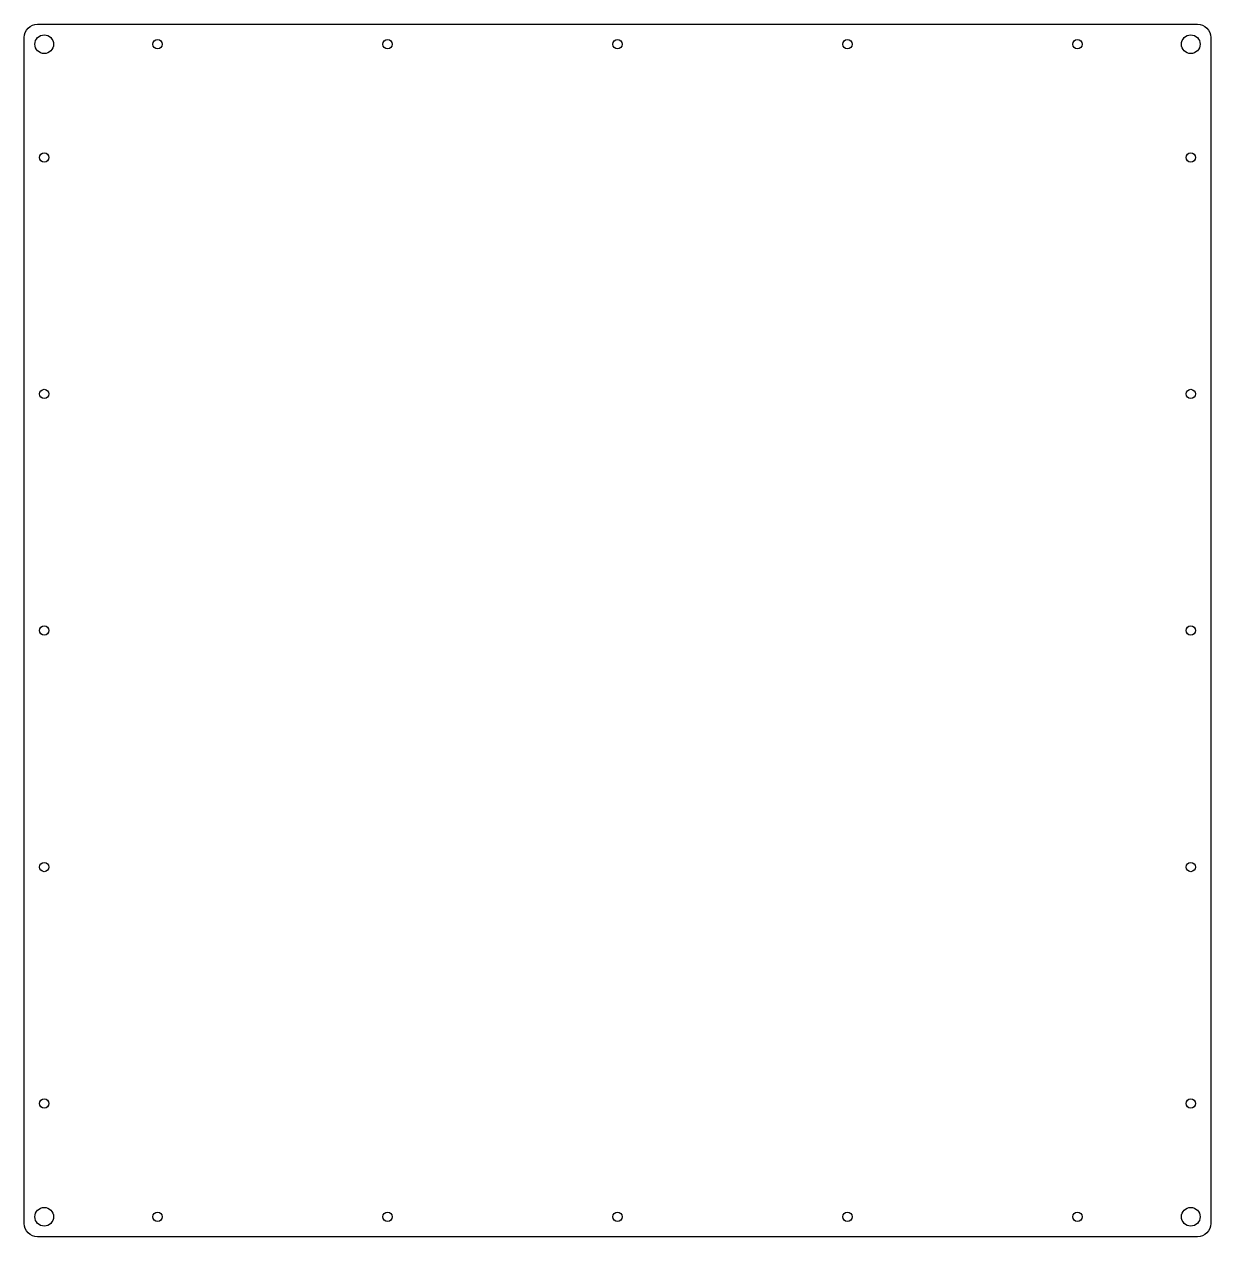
# Model space of a CAD drawing. Header units: millimetres. Extents: x -445 to 0, y 0 to 455.
import ezdxf

# ---------------------------------------------------------------- set-up
doc = ezdxf.new("R2010")
doc.units = ezdxf.units.MM
doc.layers.get('0').update_dxf_attribs({"linetype": 'CONTINUOUS'})

msp = doc.modelspace()

# ---------------------------------------------------------------- linework, layer by layer
msp.add_lwpolyline([(-440, 0, -0.414214), (-445, 5), (-445, 450, -0.414214), (-440, 455), (-5, 455, -0.414214), (0, 450), (0, 5, -0.414214), (-5, 0)], format="xyb", close=True)
msp.add_lwpolyline([(-440, 0, -0.414214), (-445, 5), (-445, 450, -0.414214), (-440, 455), (-5, 455, -0.414214), (0, 450), (0, 5, -0.414214), (-5, 0)], format="xyb", close=True)
for centre, radius in [((-437.5, 447.5), 3.5), ((-437.5, 447.5), 3.5), ((-7.5, 447.5), 3.5), ((-7.5, 447.5), 3.5), ((-395, 447.5), 1.75), ((-395, 447.5), 1.75), ((-308.75, 447.5), 1.75), ((-308.75, 447.5), 1.75), ((-222.5, 447.5), 1.75), ((-222.5, 447.5), 1.75), ((-136.25, 447.5), 1.75), ((-136.25, 447.5), 1.75), ((-50, 447.5), 1.75), ((-50, 447.5), 1.75), ((-437.5, 405), 1.75), ((-437.5, 405), 1.75), ((-7.5, 405), 1.75), ((-7.5, 405), 1.75), ((-437.5, 316.25), 1.75), ((-437.5, 316.25), 1.75), ((-7.5, 316.25), 1.75), ((-7.5, 316.25), 1.75), ((-437.5, 227.5), 1.75), ((-437.5, 227.5), 1.75), ((-7.5, 227.5), 1.75), ((-7.5, 227.5), 1.75), ((-437.5, 138.75), 1.75), ((-437.5, 138.75), 1.75), ((-7.5, 138.75), 1.75), ((-7.5, 138.75), 1.75), ((-437.5, 50), 1.75), ((-437.5, 50), 1.75), ((-7.5, 50), 1.75), ((-7.5, 50), 1.75), ((-437.5, 7.5), 3.5), ((-437.5, 7.5), 3.5), ((-395, 7.5), 1.75), ((-395, 7.5), 1.75), ((-308.75, 7.5), 1.75), ((-308.75, 7.5), 1.75), ((-222.5, 7.5), 1.75), ((-222.5, 7.5), 1.75), ((-136.25, 7.5), 1.75), ((-136.25, 7.5), 1.75), ((-50, 7.5), 1.75), ((-50, 7.5), 1.75), ((-7.5, 7.5), 3.5), ((-7.5, 7.5), 3.5)]:
    msp.add_circle(centre, radius)

doc.saveas('drawing.dxf')
